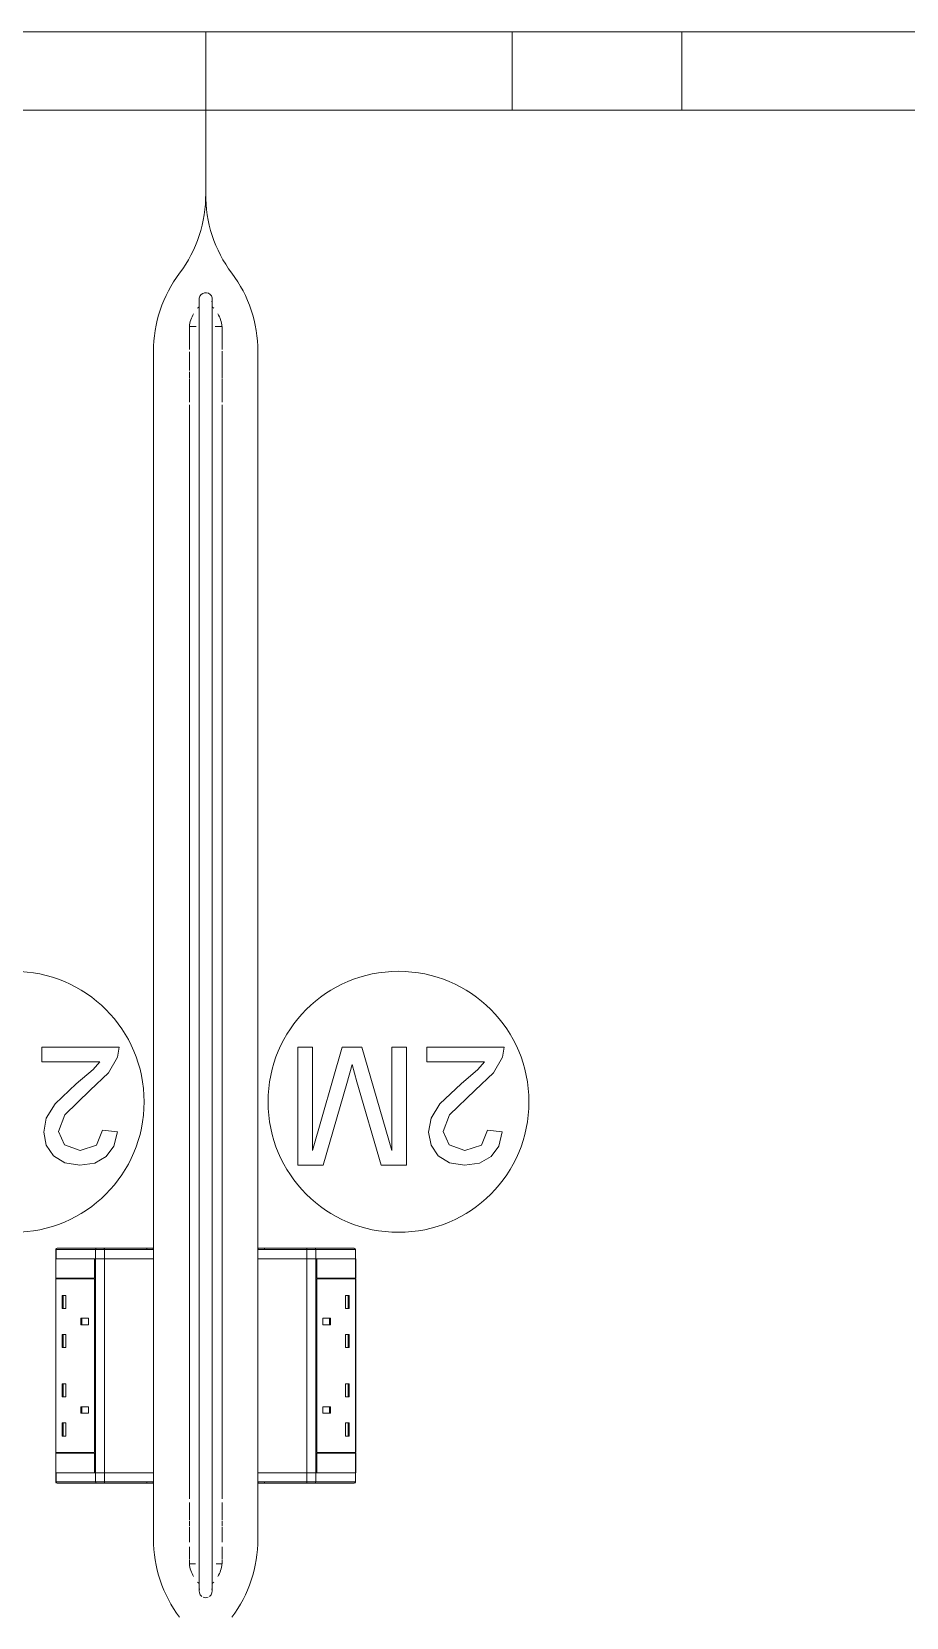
# Model space of a CAD drawing. Header units: millimetres. Extents: x 155927 to 326028, y -36033 to 97293.
# Drawn here: x 191967 to 192637, y 32993 to 34208 of the extents above; entities that cross this region are included whole.
import ezdxf

# ---------------------------------------------------------------- set-up
doc = ezdxf.new("R2010")
doc.units = ezdxf.units.MM
doc.header["$MEASUREMENT"] = 0
doc.layers.add('I-FURN', color=8, linetype='CONTINUOUS', lineweight=9)

msp = doc.modelspace()

# ---------------------------------------------------------------- linework, layer by layer
at = {"layer": 'I-FURN'}
for p, q in [((192100.4, 34207.6), (191300.4, 34207.6)), ((191300.4, 34207.6), (192100.4, 34207.6)), ((192860.4, 34207.6), (191340.4, 34207.6)), ((191865.4, 34207.6), (192335.4, 34207.6)), ((192100.4, 34207.6), (192100.4, 34083.7)), ((192900.4, 34207.6), (192100.4, 34207.6)), ((192100.4, 34207.6), (192900.4, 34207.6)), ((192100.4, 34083.7), (192100.4, 34207.6)), ((192100.4, 34083.7), (192100.4, 34207.6)), ((192100.4, 34207.6), (192100.4, 34083.7)), ((192335.4, 34207.6), (192465.4, 34207.6)), ((192335.4, 34207.6), (192335.4, 34147.6)), ((192335.4, 34207.6), (192335.4, 34147.6)), ((192465.4, 34207.6), (192900.4, 34207.6)), ((192465.4, 34207.6), (192465.4, 34147.6)), ((192465.4, 34207.6), (192465.4, 34147.6)), ((191340.4, 34147.6), (192860.4, 34147.6)), ((192335.4, 34147.6), (191865.4, 34147.6)), ((192465.4, 34147.6), (192335.4, 34147.6)), ((192900.4, 34147.6), (192465.4, 34147.6)), ((192095.4, 34002.6), (192095.4, 34002.5)), ((192095.4, 34002.5), (192095.4, 34002.4)), ((192095.4, 34002.4), (192095.4, 34002)), ((192095.4, 34002), (192095.4, 34001.6)), ((192095.4, 34001.6), (192095.4, 34001)), ((192095.4, 34001), (192095.4, 34000.3)), ((192095.4, 34000.3), (192095.4, 33999.5)), ((192095.4, 33999.5), (192095.4, 33998.5)), ((192095.4, 33998.5), (192095.4, 33997.4)), ((192095.4, 33997.4), (192095.4, 33996.2)), ((192095.4, 33996.2), (192095.4, 33994.9)), ((192105.4, 34002.5), (192105.4, 34002.6)), ((192105.4, 34002.6), (192105.4, 34002.6)), ((192105.4, 34002.3), (192105.4, 34002.5)), ((192105.4, 34001.9), (192105.4, 34002.3)), ((192105.4, 34001.4), (192105.4, 34001.9)), ((192105.4, 34000.8), (192105.4, 34001.4)), ((192105.4, 34000.1), (192105.4, 34000.8)), ((192105.4, 33999.2), (192105.4, 34000.1)), ((192105.4, 33998.2), (192105.4, 33999.2)), ((192105.4, 33997.1), (192105.4, 33998.2)), ((192105.4, 33995.9), (192105.4, 33997.1)), ((192105.4, 33994.5), (192105.4, 33995.9)), ((192095.4, 33994.9), (192095.4, 33993.5)), ((192095.4, 33993.5), (192095.4, 33991.9)), ((192095.4, 33991.9), (192095.4, 33990.3)), ((192095.4, 33990.3), (192095.4, 33988.5)), ((192095.4, 33988.5), (192095.4, 33986.6)), ((192095.4, 33986.6), (192095.4, 33984.6)), ((192095.4, 33984.6), (192095.4, 33982.5)), ((192105.4, 33993.1), (192105.4, 33994.5)), ((192105.4, 33991.5), (192105.4, 33993.1)), ((192105.4, 33989.8), (192105.4, 33991.5)), ((192105.4, 33988), (192105.4, 33989.8)), ((192105.4, 33986.1), (192105.4, 33988)), ((192105.4, 33984.1), (192105.4, 33986.1)), ((192105.4, 33982), (192105.4, 33984.1)), ((192093.1, 33981.7), (192087.9, 33981.7)), ((192087.9, 33964.1), (192087.9, 33981.7)), ((192087.9, 33976.1), (192087.9, 33977.1)), ((192095.4, 33982.5), (192095.4, 33980.3)), ((192095.4, 33980.3), (192095.4, 33978.1)), ((192095.4, 33978.1), (192095.4, 33975.7)), ((192095.4, 33975.7), (192095.4, 33973.3)), ((192095.4, 33973.3), (192095.4, 33970.7)), ((192105.4, 33979.7), (192105.4, 33982)), ((192105.4, 33977.4), (192105.4, 33979.7)), ((192105.4, 33975.1), (192105.4, 33977.4)), ((192105.4, 33972.6), (192105.4, 33975.1)), ((192105.4, 33970), (192105.4, 33972.6)), ((192112.9, 33981.7), (192107.7, 33981.7)), ((192112.9, 33981.7), (192112.9, 33964.1)), ((192112.9, 33977.1), (192112.9, 33976.1)), ((192060.4, 33274.4), (192060.4, 33962.6)), ((192060.4, 33962.6), (192060.4, 33274.4)), ((192087.9, 33948), (192087.9, 33962.2)), ((192095.4, 33970.7), (192095.4, 33968.1)), ((192095.4, 33968.1), (192095.4, 33965.4)), ((192095.4, 33965.4), (192095.4, 33962.7)), ((192095.4, 33962.7), (192095.4, 33959.8)), ((192095.4, 33959.8), (192095.4, 33957)), ((192105.4, 33967.4), (192105.4, 33970)), ((192105.4, 33964.7), (192105.4, 33967.4)), ((192105.4, 33961.9), (192105.4, 33964.7)), ((192105.4, 33959.1), (192105.4, 33961.9)), ((192112.9, 33962.8), (192112.9, 33946.9)), ((192140.4, 33962.6), (192140.4, 33274.4)), ((192140.4, 33274.4), (192140.4, 33962.6)), ((192087.9, 33942.2), (192087.9, 33947.1)), ((192095.4, 33957), (192095.4, 33954)), ((192095.4, 33954), (192095.4, 33951)), ((192095.4, 33951), (192095.4, 33948)), ((192095.4, 33948), (192095.4, 33944.9)), ((192105.4, 33956.2), (192105.4, 33959.1)), ((192105.4, 33953.2), (192105.4, 33956.2)), ((192105.4, 33950.2), (192105.4, 33953.2)), ((192105.4, 33947.2), (192105.4, 33950.2)), ((192105.4, 33944.1), (192105.4, 33947.2)), ((192112.9, 33947.1), (192112.9, 33942.2)), ((192087.9, 33923.7), (192087.9, 33941.5)), ((192095.4, 33944.9), (192095.4, 33941.8)), ((192095.4, 33941.8), (192095.4, 33938.6)), ((192095.4, 33938.6), (192095.4, 33935.5)), ((192095.4, 33935.5), (192095.4, 33932.3)), ((192105.4, 33940.9), (192105.4, 33944.1)), ((192105.4, 33937.8), (192105.4, 33940.9)), ((192105.4, 33934.6), (192105.4, 33937.8)), ((192112.9, 33941.5), (192112.9, 33923.7)), ((192095.4, 33932.3), (192095.4, 33929)), ((192095.4, 33929), (192095.4, 33925.8)), ((192095.4, 33925.8), (192095.4, 33922.6)), ((192105.4, 33931.4), (192105.4, 33934.6)), ((192105.4, 33928.2), (192105.4, 33931.4)), ((192105.4, 33924.9), (192105.4, 33928.2)), ((192105.4, 33921.7), (192105.4, 33924.9)), ((192087.9, 33083.5), (192087.9, 33921.7)), ((192095.4, 33922.6), (192095.4, 33921.7)), ((192095.4, 33921.7), (192095.4, 33083.5)), ((192105.4, 33083.5), (192105.4, 33921.7)), ((192112.9, 33921.7), (192112.9, 33083.5)), ((192034.1, 33429.5), (191974.8, 33429.5)), ((191974.8, 33429.5), (191974.8, 33418.2)), ((192032.9, 33421.7), (192034.1, 33429.5)), ((192182.2, 33429.5), (192170.9, 33429.5)), ((192170.9, 33429.5), (192170.9, 33339.1)), ((192204.9, 33429.5), (192182.2, 33350.4)), ((192182.2, 33350.4), (192182.2, 33429.5)), ((192220.2, 33429.5), (192204.9, 33429.5)), ((192243, 33350.4), (192220.2, 33429.5)), ((192254.3, 33429.5), (192243, 33429.5)), ((192243, 33429.5), (192243, 33350.4)), ((192254.3, 33339.1), (192254.3, 33429.5)), ((192329.1, 33429.5), (192269.8, 33429.5)), ((192269.8, 33429.5), (192269.8, 33418.2)), ((192327.9, 33421.7), (192329.1, 33429.5)), ((191974.8, 33418.2), (192019.2, 33418.2)), ((192019.2, 33418.2), (192014.1, 33412.4)), ((192026, 33409.7), (192032.9, 33421.7)), ((192208.5, 33401.7), (192212.6, 33416.1)), ((192212.6, 33416.1), (192216.3, 33402.8)), ((192269.8, 33418.2), (192314.2, 33418.2)), ((192314.2, 33418.2), (192309.1, 33412.4)), ((192321, 33409.7), (192327.9, 33421.7)), ((192001.1, 33401.5), (191984.9, 33386.1)), ((192014.1, 33412.4), (192001.1, 33401.5)), ((192011.9, 33396.6), (192026, 33409.7)), ((192190.4, 33339.1), (192208.5, 33401.7)), ((192216.3, 33402.8), (192234.8, 33339.1)), ((192296.1, 33401.5), (192279.9, 33386.1)), ((192309.1, 33412.4), (192296.1, 33401.5)), ((192306.9, 33396.6), (192321, 33409.7)), ((191992.4, 33377.7), (192011.9, 33396.6)), ((192287.4, 33377.7), (192306.9, 33396.6)), ((191984.9, 33386.1), (191978.2, 33375)), ((191987.5, 33364.9), (191992.4, 33377.7)), ((192279.9, 33386.1), (192273.2, 33375)), ((192282.5, 33364.9), (192287.4, 33377.7)), ((191978.2, 33375), (191976.2, 33364.3)), ((191976.2, 33364.3), (191978.1, 33354.4)), ((191992.1, 33354.6), (191987.5, 33364.9)), ((192021.4, 33365.9), (192016.7, 33354.5)), ((192032.7, 33364.5), (192021.4, 33365.9)), ((192030, 33353.6), (192032.7, 33364.5)), ((192273.2, 33375), (192271.2, 33364.3)), ((192271.2, 33364.3), (192273.1, 33354.4)), ((192287.1, 33354.6), (192282.5, 33364.9)), ((192316.4, 33365.9), (192311.7, 33354.5)), ((192327.7, 33364.5), (192316.4, 33365.9)), ((192325, 33353.6), (192327.7, 33364.5)), ((191978.1, 33354.4), (191983.7, 33346.3)), ((192004.1, 33350.4), (191992.1, 33354.6)), ((192016.7, 33354.5), (192004.1, 33350.4)), ((192024.1, 33345.6), (192030, 33353.6)), ((192273.1, 33354.4), (192278.7, 33346.3)), ((192299.1, 33350.4), (192287.1, 33354.6)), ((192311.7, 33354.5), (192299.1, 33350.4)), ((192319.1, 33345.6), (192325, 33353.6)), ((191983.7, 33346.3), (191992.4, 33340.9)), ((191992.4, 33340.9), (192003.9, 33339.1)), ((192003.9, 33339.1), (192015.3, 33340.7)), ((192015.3, 33340.7), (192024.1, 33345.6)), ((192278.7, 33346.3), (192287.4, 33340.9)), ((192287.4, 33340.9), (192298.9, 33339.1)), ((192298.9, 33339.1), (192310.3, 33340.7)), ((192310.3, 33340.7), (192319.1, 33345.6)), ((192170.9, 33339.1), (192190.4, 33339.1)), ((192234.8, 33339.1), (192254.3, 33339.1)), ((191985.4, 33252.4), (191985.4, 33267.4)), ((191985.4, 33267.4), (192015.2, 33267.4)), ((191985.6, 33274.4), (191985.6, 33267.4)), ((191985.6, 33274.4), (191985.7, 33274.4)), ((191985.6, 33274.4), (191985.6, 33267.4)), ((191985.6, 33267.4), (191985.6, 33274.4)), ((191985.6, 33267.4), (191985.7, 33267.4)), ((191985.6, 33267.3), (191985.6, 33103.4)), ((191985.7, 33274.4), (192016, 33274.4)), ((191985.7, 33274.4), (191985.7, 33267.4)), ((191985.7, 33267.4), (192016, 33267.4)), ((191985.9, 33275.2), (191985.9, 33275.2)), ((192016.8, 33275.4), (191986.6, 33275.4)), ((192016.8, 33275.4), (191986.6, 33275.4)), ((192015.2, 33267.4), (192015.2, 33252.4)), ((192015.4, 33252.4), (192015.4, 33267.3)), ((192015.4, 33267.3), (192016, 33267.3)), ((192016, 33274.4), (192022.9, 33274.4)), ((192016, 33274.4), (192016, 33267.4)), ((192016, 33267.4), (192022.9, 33267.4)), ((192022.9, 33267.3), (192016, 33267.3)), ((192016, 33267.3), (192016, 33103.4)), ((192016.8, 33275.4), (192055.4, 33275.4)), ((192022.4, 33275.4), (192016.8, 33275.4)), ((192059.4, 33275.4), (192022.4, 33275.4)), ((192022.9, 33274.4), (192060.4, 33274.4)), ((192022.9, 33274.4), (192022.9, 33267.4)), ((192022.9, 33267.4), (192060.4, 33267.4)), ((192060.4, 33267.3), (192022.9, 33267.3)), ((192022.9, 33267.3), (192022.9, 33103.4)), ((192055.4, 33275.4), (192055.4, 33274.4)), ((192055.4, 33275.4), (192059.4, 33275.4)), ((192060.4, 33267.4), (192060.4, 33274.4)), ((192060.4, 33274.4), (192060.4, 33267.4)), ((192060.4, 33103.4), (192060.4, 33267.3)), ((192060.4, 33267.3), (192060.4, 33103.4)), ((192140.4, 33274.4), (192140.4, 33267.4)), ((192140.4, 33274.4), (192177.9, 33274.4)), ((192140.4, 33274.4), (192140.4, 33267.4)), ((192140.4, 33267.4), (192177.9, 33267.4)), ((192140.4, 33267.3), (192140.4, 33103.4)), ((192140.4, 33103.4), (192140.4, 33267.3)), ((192177.9, 33267.3), (192140.4, 33267.3)), ((192141.4, 33275.4), (192141.4, 33275.4)), ((192178.4, 33275.4), (192141.4, 33275.4)), ((192141.4, 33275.4), (192145.4, 33275.4)), ((192145.4, 33274.4), (192145.4, 33275.4)), ((192145.4, 33275.4), (192184, 33275.4)), ((192177.9, 33274.4), (192184.8, 33274.4)), ((192177.9, 33274.4), (192177.9, 33267.4)), ((192177.9, 33267.4), (192184.8, 33267.4)), ((192177.9, 33103.4), (192177.9, 33267.3)), ((192184.8, 33267.3), (192177.9, 33267.3)), ((192184, 33275.4), (192178.4, 33275.4)), ((192185.6, 33267.4), (192183.2, 33267.4)), ((192214.2, 33275.4), (192184, 33275.4)), ((192214.2, 33275.4), (192184, 33275.4)), ((192184.8, 33274.4), (192215.1, 33274.4)), ((192184.8, 33274.4), (192184.8, 33267.4)), ((192184.8, 33267.4), (192215.1, 33267.4)), ((192184.8, 33103.4), (192184.8, 33267.3)), ((192184.8, 33267.3), (192185.4, 33267.3)), ((192185.4, 33267.3), (192185.4, 33252.4)), ((192185.6, 33252.4), (192185.6, 33267.4)), ((192185.6, 33267.4), (192215.4, 33267.4)), ((192214.9, 33275.2), (192214.9, 33275.2)), ((192215.1, 33274.4), (192215.2, 33274.4)), ((192215.1, 33274.4), (192215.1, 33267.4)), ((192215.1, 33267.4), (192215.2, 33267.4)), ((192215.2, 33267.4), (192215.2, 33274.4)), ((192215.2, 33267.4), (192215.2, 33274.4)), ((192215.2, 33267.4), (192215.2, 33274.4)), ((192215.2, 33103.4), (192215.2, 33267.3)), ((192215.4, 33267.4), (192215.4, 33252.4)), ((192015.2, 33252.4), (191985.4, 33252.4)), ((191985.4, 33251.9), (192015.2, 33251.9)), ((191985.4, 33118.9), (191985.4, 33251.9)), ((191985.7, 33251.9), (191985.7, 33252.4)), ((192015.2, 33251.9), (192015.2, 33118.9)), ((192015.4, 33118.9), (192015.4, 33251.9)), ((192185.4, 33251.9), (192185.4, 33118.9)), ((192215.4, 33252.4), (192185.6, 33252.4)), ((192185.6, 33118.9), (192185.6, 33251.9)), ((192215.4, 33251.9), (192185.6, 33251.9)), ((192215.1, 33252.4), (192215.1, 33251.9)), ((192215.4, 33251.9), (192215.4, 33118.9)), ((191990.4, 33239.3), (191990.4, 33229.3)), ((191990.4, 33239.3), (191993.3, 33239.3)), ((191991.1, 33239.3), (191991.1, 33229.3)), ((191993.3, 33239.3), (191993.3, 33229.3)), ((192210.4, 33239.3), (192207.5, 33239.3)), ((192207.5, 33229.3), (192207.5, 33239.3)), ((192209.7, 33229.3), (192209.7, 33239.3)), ((192210.4, 33229.3), (192210.4, 33239.3)), ((191990.4, 33229.3), (191993.3, 33229.3)), ((192004.7, 33221.8), (192004.7, 33216.8)), ((192010.5, 33221.8), (192004.7, 33221.8)), ((192005.5, 33221.8), (192005.5, 33216.8)), ((192010.5, 33216.8), (192010.5, 33221.8)), ((192196.1, 33221.8), (192190.3, 33221.8)), ((192190.3, 33216.8), (192190.3, 33221.8)), ((192195.3, 33216.8), (192195.3, 33221.8)), ((192196.1, 33216.8), (192196.1, 33221.8)), ((192210.4, 33229.3), (192207.5, 33229.3)), ((191990.4, 33209.3), (191990.4, 33199.3)), ((191990.4, 33209.3), (191993.3, 33209.3)), ((191991.1, 33209.3), (191991.1, 33199.3)), ((191993.3, 33209.3), (191993.3, 33199.3)), ((192004.7, 33216.8), (192010.5, 33216.8)), ((192196.1, 33216.8), (192190.3, 33216.8)), ((192210.4, 33209.3), (192207.5, 33209.3)), ((192207.5, 33199.3), (192207.5, 33209.3)), ((192209.7, 33199.3), (192209.7, 33209.3)), ((192210.4, 33199.3), (192210.4, 33209.3)), ((191990.4, 33199.3), (191993.3, 33199.3)), ((192210.4, 33199.3), (192207.5, 33199.3)), ((191990.4, 33171.5), (191990.4, 33161.5)), ((191990.4, 33171.5), (191993.3, 33171.5)), ((191991.1, 33171.5), (191991.1, 33161.5)), ((191993.3, 33171.5), (191993.3, 33161.5)), ((192210.4, 33171.5), (192207.5, 33171.5)), ((192207.5, 33161.5), (192207.5, 33171.5)), ((192209.7, 33161.5), (192209.7, 33171.5)), ((192210.4, 33161.5), (192210.4, 33171.5)), ((191990.4, 33161.5), (191993.3, 33161.5)), ((192210.4, 33161.5), (192207.5, 33161.5)), ((192004.7, 33154), (192004.7, 33149)), ((192004.7, 33154), (192010.5, 33154)), ((192004.7, 33149), (192010.5, 33149)), ((192005.5, 33154), (192005.5, 33149)), ((192010.5, 33154), (192010.5, 33149)), ((192190.3, 33154), (192190.3, 33149)), ((192196.1, 33154), (192190.3, 33154)), ((192190.3, 33149), (192196.1, 33149)), ((192195.3, 33149), (192195.3, 33154)), ((192196.1, 33149), (192196.1, 33154)), ((191990.4, 33141.5), (191990.4, 33131.5)), ((191990.4, 33141.5), (191993.3, 33141.5)), ((191991.1, 33141.5), (191991.1, 33131.5)), ((191993.3, 33141.5), (191993.3, 33131.5)), ((192210.4, 33141.5), (192207.5, 33141.5)), ((192207.5, 33131.5), (192207.5, 33141.5)), ((192209.7, 33131.5), (192209.7, 33141.5)), ((192210.4, 33131.5), (192210.4, 33141.5)), ((191990.4, 33131.5), (191993.3, 33131.5)), ((192210.4, 33131.5), (192207.5, 33131.5)), ((191985.4, 33118.9), (192015.2, 33118.9)), ((191985.4, 33118.4), (192015.2, 33118.4)), ((191985.4, 33103.4), (191985.4, 33118.4)), ((191985.7, 33118.4), (191985.7, 33118.9)), ((192015.2, 33118.4), (192015.2, 33103.4)), ((192015.4, 33103.4), (192015.4, 33118.4)), ((192185.4, 33118.4), (192185.4, 33103.4)), ((192215.4, 33118.9), (192185.6, 33118.9)), ((192185.6, 33103.4), (192185.6, 33118.4)), ((192185.6, 33118.4), (192215.4, 33118.4)), ((192215.1, 33118.9), (192215.1, 33118.4)), ((192215.4, 33118.4), (192215.4, 33103.4)), ((192015.2, 33103.4), (191985.4, 33103.4)), ((191985.6, 33103.3), (191985.6, 33096.3)), ((191985.7, 33103.3), (191985.6, 33103.3)), ((191985.6, 33103.3), (191985.6, 33096.3)), ((191985.6, 33103.3), (191985.6, 33096.3)), ((191985.7, 33096.3), (191985.7, 33103.3)), ((192016, 33103.3), (191985.7, 33103.3)), ((192015.2, 33103.4), (192017.7, 33103.4)), ((192016, 33103.4), (192015.4, 33103.4)), ((192016, 33103.4), (192022.9, 33103.4)), ((192016, 33096.3), (192016, 33103.3)), ((192022.9, 33103.3), (192016, 33103.3)), ((192022.9, 33103.4), (192060.4, 33103.4)), ((192022.9, 33096.3), (192022.9, 33103.3)), ((192060.4, 33103.3), (192022.9, 33103.3)), ((192060.4, 33096.3), (192060.4, 33103.3)), ((192060.4, 33096.3), (192060.4, 33103.3)), ((192140.4, 33103.4), (192177.9, 33103.4)), ((192140.4, 33103.3), (192140.4, 33096.3)), ((192140.4, 33096.3), (192140.4, 33103.3)), ((192177.9, 33103.3), (192140.4, 33103.3)), ((192177.9, 33103.4), (192184.8, 33103.4)), ((192177.9, 33096.3), (192177.9, 33103.3)), ((192184.8, 33103.3), (192177.9, 33103.3)), ((192185.4, 33103.4), (192184.8, 33103.4)), ((192184.8, 33096.3), (192184.8, 33103.3)), ((192215.1, 33103.3), (192184.8, 33103.3)), ((192215.4, 33103.4), (192185.6, 33103.4)), ((192215.1, 33096.3), (192215.1, 33103.3)), ((192215.2, 33103.3), (192215.1, 33103.3)), ((192215.2, 33096.3), (192215.2, 33103.3)), ((192215.2, 33096.3), (192215.2, 33103.3)), ((192215.2, 33103.3), (192215.2, 33096.3)), ((191985.7, 33096.3), (191985.6, 33096.3)), ((192016, 33096.3), (191985.7, 33096.3)), ((191985.9, 33095.5), (191985.9, 33095.6)), ((191986.6, 33095.3), (192016.8, 33095.3)), ((191986.6, 33095.3), (192016.8, 33095.3)), ((192022.9, 33096.3), (192016, 33096.3)), ((192055.4, 33095.3), (192016.8, 33095.3)), ((192016.8, 33095.3), (192022.4, 33095.3)), ((192022.4, 33095.3), (192059.4, 33095.3)), ((192060.4, 33096.3), (192022.9, 33096.3)), ((192055.4, 33096.3), (192055.4, 33095.3)), ((192059.4, 33095.3), (192055.4, 33095.3)), ((192059.4, 33095.3), (192059.4, 33095.3)), ((192060.4, 33052.6), (192060.4, 33096.3)), ((192060.4, 33096.3), (192060.4, 33052.6)), ((192140.4, 33096.3), (192140.4, 33052.6)), ((192140.4, 33052.6), (192140.4, 33096.3)), ((192177.9, 33096.3), (192140.4, 33096.3)), ((192145.4, 33095.3), (192141.4, 33095.3)), ((192141.4, 33095.3), (192178.4, 33095.3)), ((192145.4, 33095.3), (192145.4, 33096.3)), ((192184, 33095.3), (192145.4, 33095.3)), ((192184.8, 33096.3), (192177.9, 33096.3)), ((192178.4, 33095.3), (192184, 33095.3)), ((192184, 33095.3), (192214.2, 33095.3)), ((192184, 33095.3), (192214.2, 33095.3)), ((192215.1, 33096.3), (192184.8, 33096.3)), ((192214.9, 33095.6), (192214.9, 33095.5)), ((192215.2, 33096.3), (192215.1, 33096.3)), ((192087.9, 33067.3), (192087.9, 33080.6)), ((192095.4, 33083.5), (192095.4, 33080.7)), ((192095.4, 33080.7), (192095.4, 33077.9)), ((192095.4, 33077.9), (192095.4, 33075)), ((192095.4, 33075), (192095.4, 33072.2)), ((192105.4, 33082.8), (192105.4, 33083.5)), ((192105.4, 33079.9), (192105.4, 33082.8)), ((192105.4, 33077.1), (192105.4, 33079.9)), ((192105.4, 33074.3), (192105.4, 33077.1)), ((192105.4, 33071.5), (192105.4, 33074.3)), ((192112.9, 33080.6), (192112.9, 33067.3)), ((192087.9, 33062.4), (192087.9, 33066.4)), ((192087.9, 33050.1), (192087.9, 33061.6)), ((192095.4, 33072.2), (192095.4, 33069.4)), ((192095.4, 33069.4), (192095.4, 33066.7)), ((192095.4, 33066.7), (192095.4, 33063.9)), ((192095.4, 33063.9), (192095.4, 33061.2)), ((192095.4, 33061.2), (192095.4, 33058.5)), ((192105.4, 33068.7), (192105.4, 33071.5)), ((192105.4, 33065.9), (192105.4, 33068.7)), ((192105.4, 33063.2), (192105.4, 33065.9)), ((192105.4, 33060.5), (192105.4, 33063.2)), ((192105.4, 33057.8), (192105.4, 33060.5)), ((192112.9, 33066.4), (192112.9, 33062.4)), ((192112.9, 33061.6), (192112.9, 33050.1)), ((192095.4, 33058.5), (192095.4, 33055.9)), ((192095.4, 33055.9), (192095.4, 33053.3)), ((192095.4, 33053.3), (192095.4, 33050.8)), ((192095.4, 33050.8), (192095.4, 33048.3)), ((192095.4, 33048.3), (192095.4, 33045.9)), ((192105.4, 33055.2), (192105.4, 33057.8)), ((192105.4, 33052.6), (192105.4, 33055.2)), ((192105.4, 33050.1), (192105.4, 33052.6)), ((192105.4, 33047.6), (192105.4, 33050.1)), ((192087.9, 33038.5), (192087.9, 33046.6)), ((192087.9, 33037.3), (192087.9, 33038.2)), ((192087.9, 33033.5), (192087.9, 33036.9)), ((192095.4, 33045.9), (192095.4, 33043.5)), ((192095.4, 33043.5), (192095.4, 33041.2)), ((192095.4, 33041.2), (192095.4, 33038.9)), ((192095.4, 33038.9), (192095.4, 33036.8)), ((192095.4, 33036.8), (192095.4, 33034.7)), ((192105.4, 33045.2), (192105.4, 33047.6)), ((192105.4, 33042.9), (192105.4, 33045.2)), ((192105.4, 33040.6), (192105.4, 33042.9)), ((192105.4, 33038.3), (192105.4, 33040.6)), ((192105.4, 33036.2), (192105.4, 33038.3)), ((192105.4, 33034.1), (192105.4, 33036.2)), ((192112.9, 33046.6), (192112.9, 33038.5)), ((192112.9, 33038.2), (192112.9, 33037.3)), ((192112.9, 33036.9), (192112.9, 33033.5)), ((192087.9, 33033.5), (192092.5, 33033.5)), ((192095.4, 33034.7), (192095.4, 33032.7)), ((192095.4, 33032.7), (192095.4, 33030.7)), ((192095.4, 33030.7), (192095.4, 33028.9)), ((192095.4, 33028.9), (192095.4, 33027.1)), ((192095.4, 33027.1), (192095.4, 33025.4)), ((192095.4, 33025.4), (192095.4, 33023.9)), ((192095.4, 33023.9), (192095.4, 33022.4)), ((192105.4, 33032.1), (192105.4, 33034.1)), ((192105.4, 33030.2), (192105.4, 33032.1)), ((192105.4, 33028.4), (192105.4, 33030.2)), ((192105.4, 33026.6), (192105.4, 33028.4)), ((192105.4, 33025), (192105.4, 33026.6)), ((192105.4, 33023.4), (192105.4, 33025)), ((192108.4, 33033.5), (192112.9, 33033.5)), ((192095.4, 33022.4), (192095.4, 33021)), ((192095.4, 33021), (192095.4, 33019.7)), ((192095.4, 33019.7), (192095.4, 33018.5)), ((192095.4, 33018.5), (192095.4, 33017.4)), ((192095.4, 33017.4), (192095.4, 33016.5)), ((192095.4, 33016.5), (192095.4, 33015.6)), ((192095.4, 33015.6), (192095.4, 33014.8)), ((192095.4, 33014.8), (192095.4, 33014.2)), ((192095.4, 33014.2), (192095.4, 33013.6)), ((192095.4, 33013.6), (192095.4, 33013.2)), ((192095.4, 33013.2), (192095.4, 33012.9)), ((192095.4, 33012.9), (192095.4, 33012.7)), ((192095.4, 33012.7), (192095.4, 33012.6)), ((192095.4, 33012.6), (192095.4, 33012.6)), ((192105.4, 33022), (192105.4, 33023.4)), ((192105.4, 33020.6), (192105.4, 33022)), ((192105.4, 33019.4), (192105.4, 33020.6)), ((192105.4, 33018.2), (192105.4, 33019.4)), ((192105.4, 33017.2), (192105.4, 33018.2)), ((192105.4, 33016.2), (192105.4, 33017.2)), ((192105.4, 33015.4), (192105.4, 33016.2)), ((192105.4, 33014.6), (192105.4, 33015.4)), ((192105.4, 33014), (192105.4, 33014.6)), ((192105.4, 33013.5), (192105.4, 33014)), ((192105.4, 33013.1), (192105.4, 33013.5)), ((192105.4, 33012.8), (192105.4, 33013.1)), ((192105.4, 33012.7), (192105.4, 33012.8)), ((192105.4, 33012.6), (192105.4, 33012.7))]:
    msp.add_line(p, q, dxfattribs=at)
at = {"layer": 'I-FURN', "flags": 128}
for points in [[(191985.6, 33274.4), (191985.6, 33274.5), (191985.6, 33274.5), (191985.6, 33274.6), (191985.6, 33274.6), (191985.6, 33274.6), (191985.6, 33274.7), (191985.6, 33274.7), (191985.6, 33274.8), (191985.6, 33274.8), (191985.6, 33274.8), (191985.7, 33274.9), (191985.7, 33274.9), (191985.7, 33274.9)], [(192022.4, 33275.4), (192022.2, 33275.4), (192022.1, 33275.4), (192022, 33275.4), (192021.8, 33275.4), (192021.7, 33275.4), (192021.5, 33275.4), (192021.4, 33275.4), (192021.2, 33275.4), (192021.1, 33275.4), (192020.9, 33275.4), (192020.8, 33275.4), (192020.6, 33275.4), (192020.4, 33275.4), (192020.3, 33275.4), (192020.1, 33275.4), (192020, 33275.4), (192019.8, 33275.4), (192019.6, 33275.4), (192019.5, 33275.4), (192019.3, 33275.4), (192019.2, 33275.4), (192019, 33275.4), (192018.9, 33275.4), (192018.7, 33275.4), (192018.6, 33275.4), (192018.4, 33275.4), (192018.3, 33275.4), (192018.1, 33275.4), (192018, 33275.4), (192017.9, 33275.4), (192017.7, 33275.4), (192017.6, 33275.4), (192017.5, 33275.4), (192017.4, 33275.4), (192017.3, 33275.4), (192017.1, 33275.4), (192017, 33275.4), (192016.9, 33275.4), (192016.8, 33275.4)], [(192059.4, 33275.4), (192059.1, 33275.4), (192058.7, 33275.4), (192058.2, 33275.4), (192057.5, 33275.4), (192056.7, 33275.4), (192055.7, 33275.4), (192054.6, 33275.4), (192053.4, 33275.4), (192052.1, 33275.4), (192050.6, 33275.4), (192049.1, 33275.4), (192047.3, 33275.4), (192045.5, 33275.4), (192043.6, 33275.4), (192041.6, 33275.4), (192039.4, 33275.4), (192037.1, 33275.4), (192034.8, 33275.4), (192032.3, 33275.4), (192029.8, 33275.4), (192027.1, 33275.4), (192024.4, 33275.4), (192022.4, 33275.4)], [(192055.4, 33275.4), (192055.6, 33275.4), (192055.7, 33275.4), (192055.9, 33275.4), (192056.1, 33275.4), (192056.2, 33275.4), (192056.4, 33275.4), (192056.5, 33275.4), (192056.7, 33275.4), (192056.8, 33275.4), (192057, 33275.4), (192057.1, 33275.4), (192057.3, 33275.4), (192057.4, 33275.4), (192057.5, 33275.4), (192057.7, 33275.4), (192057.8, 33275.4), (192057.9, 33275.4), (192058.1, 33275.4), (192058.2, 33275.4), (192058.3, 33275.4), (192058.4, 33275.4), (192058.5, 33275.4), (192058.6, 33275.4), (192058.7, 33275.4), (192058.8, 33275.4), (192058.9, 33275.4), (192058.9, 33275.4), (192059, 33275.4), (192059.1, 33275.4), (192059.1, 33275.4), (192059.2, 33275.4), (192059.2, 33275.4), (192059.3, 33275.4), (192059.3, 33275.4), (192059.4, 33275.4), (192059.4, 33275.4), (192059.4, 33275.4), (192059.4, 33275.4), (192059.4, 33275.4)], [(192059.4, 33275.4), (192059.5, 33275.4), (192059.5, 33275.4), (192059.5, 33275.4), (192059.6, 33275.4), (192059.6, 33275.4), (192059.7, 33275.4), (192059.7, 33275.4), (192059.7, 33275.4), (192059.8, 33275.4), (192059.8, 33275.4), (192059.8, 33275.3), (192059.9, 33275.3), (192059.9, 33275.3), (192059.9, 33275.3), (192060, 33275.3), (192060, 33275.2), (192060, 33275.2), (192060.1, 33275.2), (192060.1, 33275.2), (192060.1, 33275.1), (192060.2, 33275.1), (192060.2, 33275.1), (192060.2, 33275), (192060.2, 33275), (192060.3, 33275), (192060.3, 33274.9), (192060.3, 33274.9), (192060.3, 33274.9), (192060.3, 33274.8), (192060.3, 33274.8), (192060.4, 33274.8), (192060.4, 33274.7), (192060.4, 33274.7), (192060.4, 33274.6), (192060.4, 33274.6), (192060.4, 33274.6), (192060.4, 33274.5), (192060.4, 33274.5), (192060.4, 33274.4), (192060.4, 33274.4)], [(192059.4, 33275.4), (192059.4, 33275.4), (192059.4, 33275.4)], [(192140.4, 33274.4), (192140.4, 33274.5), (192140.4, 33274.5), (192140.4, 33274.6), (192140.4, 33274.6), (192140.4, 33274.6), (192140.4, 33274.7), (192140.4, 33274.7), (192140.4, 33274.8), (192140.5, 33274.8), (192140.5, 33274.8), (192140.5, 33274.9), (192140.5, 33274.9), (192140.5, 33274.9), (192140.5, 33275), (192140.6, 33275), (192140.6, 33275), (192140.6, 33275.1), (192140.6, 33275.1), (192140.7, 33275.1), (192140.7, 33275.2), (192140.7, 33275.2), (192140.8, 33275.2), (192140.8, 33275.2), (192140.8, 33275.3), (192140.9, 33275.3), (192140.9, 33275.3), (192140.9, 33275.3), (192141, 33275.3), (192141, 33275.4), (192141, 33275.4), (192141.1, 33275.4), (192141.1, 33275.4), (192141.1, 33275.4), (192141.2, 33275.4), (192141.2, 33275.4), (192141.3, 33275.4), (192141.3, 33275.4), (192141.3, 33275.4), (192141.4, 33275.4), (192141.4, 33275.4)], [(192178.4, 33275.4), (192175.6, 33275.4), (192172.9, 33275.4), (192170.3, 33275.4), (192167.8, 33275.4), (192165.4, 33275.4), (192163.1, 33275.4), (192160.8, 33275.4), (192158.7, 33275.4), (192156.7, 33275.4), (192154.8, 33275.4), (192153, 33275.4), (192151.3, 33275.4), (192149.8, 33275.4), (192148.3, 33275.4), (192147, 33275.4), (192145.9, 33275.4), (192144.8, 33275.4), (192143.9, 33275.4), (192143.1, 33275.4), (192142.5, 33275.4), (192142, 33275.4), (192141.6, 33275.4), (192141.4, 33275.4)], [(192141.4, 33275.4), (192141.4, 33275.4), (192141.4, 33275.4), (192141.4, 33275.4), (192141.4, 33275.4), (192141.5, 33275.4), (192141.5, 33275.4), (192141.6, 33275.4), (192141.6, 33275.4), (192141.7, 33275.4), (192141.7, 33275.4), (192141.8, 33275.4), (192141.8, 33275.4), (192141.9, 33275.4), (192142, 33275.4), (192142.1, 33275.4), (192142.2, 33275.4), (192142.3, 33275.4), (192142.4, 33275.4), (192142.5, 33275.4), (192142.6, 33275.4), (192142.7, 33275.4), (192142.8, 33275.4), (192143, 33275.4), (192143.1, 33275.4), (192143.2, 33275.4), (192143.4, 33275.4), (192143.5, 33275.4), (192143.7, 33275.4), (192143.8, 33275.4), (192143.9, 33275.4), (192144.1, 33275.4), (192144.2, 33275.4), (192144.4, 33275.4), (192144.6, 33275.4), (192144.7, 33275.4), (192144.9, 33275.4), (192145, 33275.4), (192145.2, 33275.4), (192145.4, 33275.4), (192145.4, 33275.4)], [(192184, 33275.4), (192183.9, 33275.4), (192183.8, 33275.4), (192183.7, 33275.4), (192183.6, 33275.4), (192183.4, 33275.4), (192183.3, 33275.4), (192183.2, 33275.4), (192183.1, 33275.4), (192182.9, 33275.4), (192182.8, 33275.4), (192182.7, 33275.4), (192182.5, 33275.4), (192182.4, 33275.4), (192182.2, 33275.4), (192182.1, 33275.4), (192181.9, 33275.4), (192181.8, 33275.4), (192181.6, 33275.4), (192181.5, 33275.4), (192181.3, 33275.4), (192181.2, 33275.4), (192181, 33275.4), (192180.8, 33275.4), (192180.7, 33275.4), (192180.5, 33275.4), (192180.4, 33275.4), (192180.2, 33275.4), (192180, 33275.4), (192179.9, 33275.4), (192179.7, 33275.4), (192179.6, 33275.4), (192179.4, 33275.4), (192179.3, 33275.4), (192179.1, 33275.4), (192179, 33275.4), (192178.8, 33275.4), (192178.7, 33275.4), (192178.6, 33275.4), (192178.4, 33275.4)], [(192215.1, 33274.9), (192215.1, 33274.9), (192215.1, 33274.9), (192215.2, 33274.8), (192215.2, 33274.8), (192215.2, 33274.8), (192215.2, 33274.7), (192215.2, 33274.7), (192215.2, 33274.6), (192215.2, 33274.6), (192215.2, 33274.6), (192215.2, 33274.5), (192215.2, 33274.5), (192215.2, 33274.4), (192215.2, 33274.4)], [(191985.7, 33095.8), (191985.7, 33095.8), (191985.7, 33095.9), (191985.6, 33095.9), (191985.6, 33096), (191985.6, 33096), (191985.6, 33096), (191985.6, 33096.1), (191985.6, 33096.1), (191985.6, 33096.1), (191985.6, 33096.2), (191985.6, 33096.2), (191985.6, 33096.3), (191985.6, 33096.3), (191985.6, 33096.3)], [(192016.8, 33095.3), (192016.9, 33095.3), (192017, 33095.3), (192017.1, 33095.3), (192017.3, 33095.3), (192017.4, 33095.3), (192017.5, 33095.3), (192017.6, 33095.3), (192017.7, 33095.3), (192017.9, 33095.3), (192018, 33095.3), (192018.1, 33095.3), (192018.3, 33095.3), (192018.4, 33095.3), (192018.6, 33095.3), (192018.7, 33095.3), (192018.9, 33095.3), (192019, 33095.3), (192019.2, 33095.3), (192019.3, 33095.3), (192019.5, 33095.3), (192019.6, 33095.3), (192019.8, 33095.3), (192020, 33095.3), (192020.1, 33095.3), (192020.3, 33095.3), (192020.4, 33095.3), (192020.6, 33095.3), (192020.8, 33095.3), (192020.9, 33095.3), (192021.1, 33095.3), (192021.2, 33095.3), (192021.4, 33095.3), (192021.5, 33095.3), (192021.7, 33095.3), (192021.8, 33095.3), (192022, 33095.3), (192022.1, 33095.3), (192022.2, 33095.3), (192022.4, 33095.3)], [(192022.4, 33095.3), (192025.2, 33095.3), (192027.9, 33095.3), (192030.5, 33095.3), (192033, 33095.3), (192035.4, 33095.3), (192037.8, 33095.3), (192040, 33095.3), (192042.1, 33095.3), (192044.1, 33095.3), (192046, 33095.3), (192047.8, 33095.3), (192049.5, 33095.3), (192051, 33095.3), (192052.5, 33095.3), (192053.8, 33095.3), (192054.9, 33095.3), (192056, 33095.3), (192056.9, 33095.3), (192057.7, 33095.3), (192058.3, 33095.3), (192058.8, 33095.3), (192059.2, 33095.3), (192059.4, 33095.3)], [(192059.4, 33095.3), (192059.4, 33095.3), (192059.4, 33095.3), (192059.4, 33095.3), (192059.4, 33095.3), (192059.3, 33095.3), (192059.3, 33095.3), (192059.3, 33095.3), (192059.2, 33095.3), (192059.2, 33095.3), (192059.1, 33095.3), (192059, 33095.3), (192059, 33095.3), (192058.9, 33095.3), (192058.8, 33095.3), (192058.7, 33095.3), (192058.6, 33095.3), (192058.5, 33095.3), (192058.4, 33095.3), (192058.3, 33095.3), (192058.2, 33095.3), (192058.1, 33095.3), (192058, 33095.3), (192057.8, 33095.3), (192057.7, 33095.3), (192057.6, 33095.3), (192057.4, 33095.3), (192057.3, 33095.3), (192057.2, 33095.3), (192057, 33095.3), (192056.9, 33095.3), (192056.7, 33095.3), (192056.6, 33095.3), (192056.4, 33095.3), (192056.3, 33095.3), (192056.1, 33095.3), (192055.9, 33095.3), (192055.8, 33095.3), (192055.6, 33095.3), (192055.5, 33095.3), (192055.4, 33095.3)], [(192060.4, 33096.3), (192060.4, 33096.3), (192060.4, 33096.2), (192060.4, 33096.2), (192060.4, 33096.2), (192060.4, 33096.1), (192060.4, 33096.1), (192060.4, 33096), (192060.4, 33096), (192060.3, 33096), (192060.3, 33095.9), (192060.3, 33095.9), (192060.3, 33095.9), (192060.3, 33095.8), (192060.3, 33095.8), (192060.2, 33095.7), (192060.2, 33095.7), (192060.2, 33095.7), (192060.2, 33095.7), (192060.1, 33095.6), (192060.1, 33095.6), (192060.1, 33095.6), (192060.1, 33095.5), (192060, 33095.5), (192060, 33095.5), (192060, 33095.5), (192059.9, 33095.5), (192059.9, 33095.4), (192059.8, 33095.4), (192059.8, 33095.4), (192059.8, 33095.4), (192059.7, 33095.4), (192059.7, 33095.4), (192059.7, 33095.3), (192059.6, 33095.3), (192059.6, 33095.3), (192059.5, 33095.3), (192059.5, 33095.3), (192059.5, 33095.3), (192059.4, 33095.3), (192059.4, 33095.3)], [(192141.4, 33095.3), (192141.4, 33095.3), (192141.3, 33095.3), (192141.3, 33095.3), (192141.2, 33095.3), (192141.2, 33095.3), (192141.2, 33095.3), (192141.1, 33095.4), (192141.1, 33095.4), (192141, 33095.4), (192141, 33095.4), (192141, 33095.4), (192140.9, 33095.4), (192140.9, 33095.4), (192140.9, 33095.5), (192140.8, 33095.5), (192140.8, 33095.5), (192140.8, 33095.5), (192140.7, 33095.6), (192140.7, 33095.6), (192140.7, 33095.6), (192140.6, 33095.6), (192140.6, 33095.7), (192140.6, 33095.7), (192140.6, 33095.7), (192140.6, 33095.8), (192140.5, 33095.8), (192140.5, 33095.8), (192140.5, 33095.9), (192140.5, 33095.9), (192140.5, 33096), (192140.4, 33096), (192140.4, 33096), (192140.4, 33096.1), (192140.4, 33096.1), (192140.4, 33096.1), (192140.4, 33096.2), (192140.4, 33096.2), (192140.4, 33096.3), (192140.4, 33096.3), (192140.4, 33096.3)], [(192145.4, 33095.3), (192145.2, 33095.3), (192145.1, 33095.3), (192144.9, 33095.3), (192144.8, 33095.3), (192144.6, 33095.3), (192144.4, 33095.3), (192144.3, 33095.3), (192144.1, 33095.3), (192144, 33095.3), (192143.8, 33095.3), (192143.7, 33095.3), (192143.5, 33095.3), (192143.4, 33095.3), (192143.3, 33095.3), (192143.1, 33095.3), (192143, 33095.3), (192142.9, 33095.3), (192142.8, 33095.3), (192142.6, 33095.3), (192142.5, 33095.3), (192142.4, 33095.3), (192142.3, 33095.3), (192142.2, 33095.3), (192142.1, 33095.3), (192142, 33095.3), (192141.9, 33095.3), (192141.9, 33095.3), (192141.8, 33095.3), (192141.7, 33095.3), (192141.7, 33095.3), (192141.6, 33095.3), (192141.6, 33095.3), (192141.5, 33095.3), (192141.5, 33095.3), (192141.5, 33095.3), (192141.4, 33095.3), (192141.4, 33095.3), (192141.4, 33095.3), (192141.4, 33095.3)], [(192141.4, 33095.3), (192141.4, 33095.3), (192141.4, 33095.3)], [(192141.4, 33095.3), (192141.7, 33095.3), (192142.1, 33095.3), (192142.6, 33095.3), (192143.3, 33095.3), (192144.1, 33095.3), (192145.1, 33095.3), (192146.2, 33095.3), (192147.4, 33095.3), (192148.7, 33095.3), (192150.2, 33095.3), (192151.8, 33095.3), (192153.5, 33095.3), (192155.3, 33095.3), (192157.2, 33095.3), (192159.3, 33095.3), (192161.4, 33095.3), (192163.7, 33095.3), (192166, 33095.3), (192168.5, 33095.3), (192171, 33095.3), (192173.7, 33095.3), (192176.4, 33095.3), (192178.4, 33095.3)], [(192178.4, 33095.3), (192178.6, 33095.3), (192178.7, 33095.3), (192178.8, 33095.3), (192179, 33095.3), (192179.1, 33095.3), (192179.3, 33095.3), (192179.4, 33095.3), (192179.6, 33095.3), (192179.7, 33095.3), (192179.9, 33095.3), (192180, 33095.3), (192180.2, 33095.3), (192180.4, 33095.3), (192180.5, 33095.3), (192180.7, 33095.3), (192180.8, 33095.3), (192181, 33095.3), (192181.2, 33095.3), (192181.3, 33095.3), (192181.5, 33095.3), (192181.6, 33095.3), (192181.8, 33095.3), (192181.9, 33095.3), (192182.1, 33095.3), (192182.2, 33095.3), (192182.4, 33095.3), (192182.5, 33095.3), (192182.7, 33095.3), (192182.8, 33095.3), (192182.9, 33095.3), (192183.1, 33095.3), (192183.2, 33095.3), (192183.3, 33095.3), (192183.4, 33095.3), (192183.6, 33095.3), (192183.7, 33095.3), (192183.8, 33095.3), (192183.9, 33095.3), (192184, 33095.3)], [(192215.2, 33096.3), (192215.2, 33096.3), (192215.2, 33096.2), (192215.2, 33096.2), (192215.2, 33096.2), (192215.2, 33096.1), (192215.2, 33096.1), (192215.2, 33096), (192215.2, 33096), (192215.2, 33096), (192215.2, 33095.9), (192215.1, 33095.9), (192215.1, 33095.9), (192215.1, 33095.8)]]:
    msp.add_lwpolyline(points, dxfattribs=at)
at = {"layer": 'I-FURN'}
for centre, radius, start, end in [((192000.4, 34082.6), 100, 323.1301, 0.6256), ((192000.4, 34082.6), 100, 323.1301, 0.6256), ((192200.4, 34082.6), 100, 179.3744, 216.8699), ((192200.4, 34082.6), 100, 179.3744, 216.8699), ((192160.4, 33962.6), 100, 143.1301, 180), ((192160.4, 33962.6), 100, 143.1301, 180), ((192040.4, 33962.6), 100, 0, 36.8699), ((192040.4, 33962.6), 100, 0, 36.8699), ((192100.4, 33989.8), 8.51, 125.5405, 136.5486), ((192100.4, 34002.6), 5, 338.1748, 186.9152), ((192100.4, 33989.8), 8.51, 43.4514, 54.4595), ((192111.4, 33979.4), 23.6, 149.1436, 174.3336), ((192089.4, 33979.4), 23.6, 5.6664, 30.8564), ((191953.2, 33387.6), 100, 0, 180), ((192248.2, 33387.6), 100, 0, 180), ((191953.2, 33387.6), 100, 180, 0), ((192248.2, 33387.6), 100, 180, 0), ((192160.4, 33052.6), 100, 180, 216.8699), ((192160.4, 33052.6), 100, 180, 216.8699), ((192040.4, 33052.6), 100, 323.1301, 0), ((192040.4, 33052.6), 100, 323.1301, 0), ((192111.4, 33035.9), 23.6, 185.6664, 210.8564), ((192089.4, 33035.9), 23.6, 329.1436, 354.3336), ((192100.4, 33025.5), 8.51, 223.4514, 234.4595), ((192100.4, 33012.6), 5, 158.1748, 232.7249), ((192100.4, 33012.6), 5, 307.2751, 21.8252), ((192100.4, 33025.5), 8.51, 305.5405, 316.5486), ((192100.4, 33012.6), 5, 247.635, 292.365)]:
    msp.add_arc(centre, radius, start, end, dxfattribs=at)
for centre, major_axis, ratio, start_param, end_param in [((191986.6, 33274.4), (0, 1), 0.819152, 0, 1.570796), ((192016.8, 33274.4), (0, -1), 0.819152, 3.141593, 4.712389), ((192022.4, 33274.4), (0, -1), 0.56467, 1.570796, 3.141593), ((192059.4, 33274.4), (0, -1), 0.998113, 1.570796, 3.141593), ((192141.4, 33274.4), (0, 1), 0.998113, 0, 1.570796), ((192178.4, 33274.4), (0, 1), 0.56467, 0, 1.570796), ((192184, 33274.4), (0, 1), 0.819152, 4.712389, 6.283185), ((192214.2, 33274.4), (0, 1), 0.819152, 4.712389, 6.283185), ((191986.6, 33096.3), (0, -1), 0.819152, 4.712389, 6.283185), ((192016.8, 33096.3), (0, -1), 0.819152, 4.712389, 6.283185), ((192022.4, 33096.3), (0, -1), 0.56467, 0, 1.570796), ((192059.4, 33096.3), (0, -1), 0.998113, 0, 1.570796), ((192141.4, 33096.3), (0, 1), 0.998113, 1.570796, 3.141593), ((192178.4, 33096.3), (0, 1), 0.56467, 1.570796, 3.141593), ((192184, 33096.3), (0, 1), 0.819152, 3.141593, 4.712389), ((192214.2, 33096.3), (0, -1), 0.819152, 0, 1.570796)]:
    msp.add_ellipse(centre, major_axis=major_axis, ratio=ratio, start_param=start_param, end_param=end_param, dxfattribs=at)

doc.saveas('drawing.dxf')
